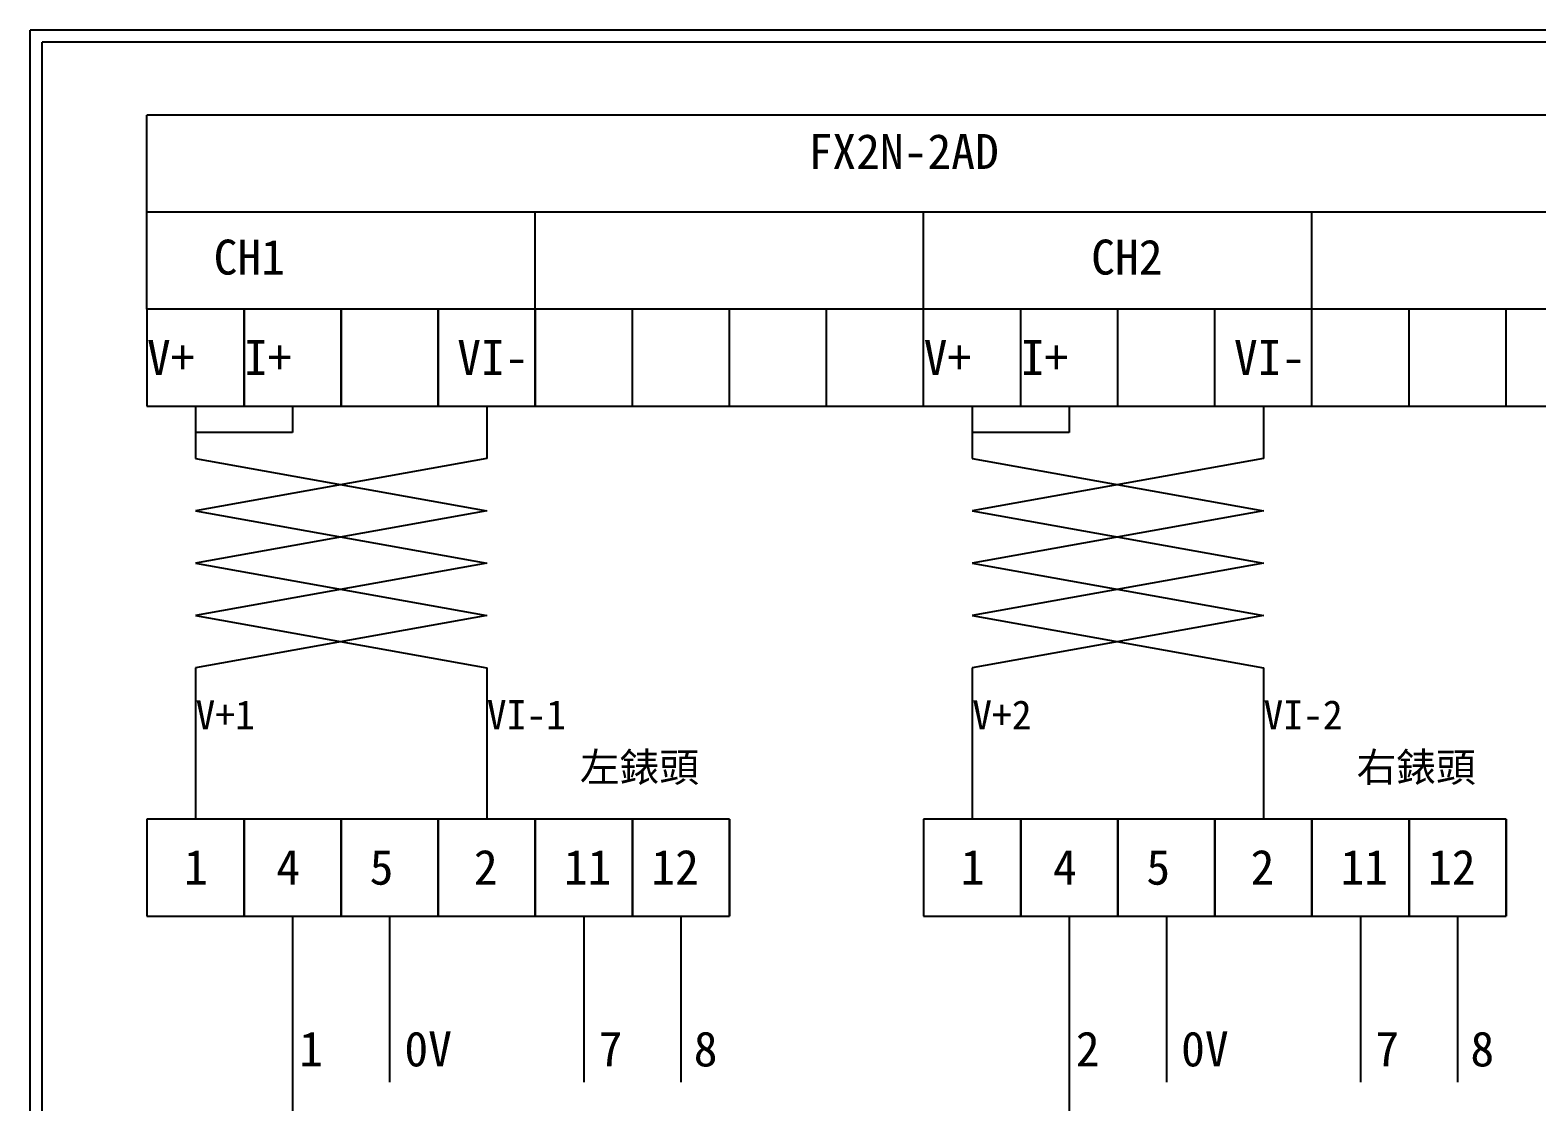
# Model space of a CAD drawing. Extents: x 10 to 297, y 3 to 207.
# Drawn here: x 10 to 165.2, y 96.6 to 207 of the extents above; entities that cross this region are included whole.
import ezdxf

# ---------------------------------------------------------------- set-up
doc = ezdxf.new("R2010")
doc.units = 0
doc.layers.get('0').update_dxf_attribs({"linetype": 'CONTINUOUS'})
doc.layers.add('圖框層', color=7, linetype='CONTINUOUS')
doc.layers.add('標尺寸層', color=3, linetype='CONTINUOUS')
doc.styles.add('STSL', font='KAIU.TTF')

msp = doc.modelspace()

# ---------------------------------------------------------------- linework, layer by layer
for p, q in [((22.03, 188.22), (22.03, 198.22)), ((202.03, 198.22), (22.03, 198.22)), ((22.03, 178.22), (22.03, 188.22)), ((202.03, 188.22), (22.03, 188.22)), ((22.03, 178.22), (22.03, 168.22)), ((32.03, 178.22), (22.03, 178.22)), ((32.03, 168.22), (32.03, 178.22)), ((32.03, 178.22), (32.03, 168.22)), ((42.03, 178.22), (32.03, 178.22)), ((42.03, 168.22), (42.03, 178.22)), ((42.03, 178.22), (42.03, 168.22)), ((52.03, 178.22), (42.03, 178.22)), ((52.03, 168.22), (52.03, 178.22)), ((52.03, 178.22), (52.03, 168.22)), ((62.03, 178.22), (52.03, 178.22)), ((62.03, 168.22), (62.03, 178.22)), ((62.03, 178.22), (62.03, 168.22)), ((72.03, 178.22), (62.03, 178.22)), ((72.03, 168.22), (72.03, 178.22)), ((82.03, 178.22), (72.03, 178.22)), ((82.03, 168.22), (82.03, 178.22)), ((92.03, 178.22), (82.03, 178.22)), ((92.03, 168.22), (92.03, 178.22)), ((102.03, 178.22), (92.03, 178.22)), ((102.03, 168.22), (102.03, 178.22)), ((112.03, 178.22), (102.03, 178.22)), ((112.03, 168.22), (112.03, 178.22)), ((122.03, 178.22), (112.03, 178.22)), ((122.03, 168.22), (122.03, 178.22)), ((132.03, 178.22), (122.03, 178.22)), ((132.03, 168.22), (132.03, 178.22)), ((142.03, 178.22), (132.03, 178.22)), ((142.03, 168.22), (142.03, 178.22)), ((152.03, 178.22), (142.03, 178.22)), ((152.03, 168.22), (152.03, 178.22)), ((162.03, 178.22), (152.03, 178.22)), ((162.03, 168.22), (162.03, 178.22)), ((172.03, 178.22), (162.03, 178.22)), ((22.03, 168.22), (32.03, 168.22)), ((27.03, 168.22), (27.03, 162.83)), ((32.03, 168.22), (42.03, 168.22)), ((37.03, 168.22), (37.03, 165.53)), ((42.03, 168.22), (52.03, 168.22)), ((52.03, 168.22), (62.03, 168.22)), ((57.03, 168.22), (57.03, 162.84)), ((62.03, 168.22), (72.03, 168.22)), ((72.03, 168.22), (82.03, 168.22)), ((82.03, 168.22), (92.03, 168.22)), ((92.03, 168.22), (102.03, 168.22)), ((102.03, 168.22), (112.03, 168.22)), ((107.03, 168.22), (107.03, 162.83)), ((112.03, 168.22), (122.03, 168.22)), ((117.03, 168.22), (117.03, 165.53)), ((122.03, 168.22), (132.03, 168.22)), ((132.03, 168.22), (142.03, 168.22)), ((137.03, 168.22), (137.03, 162.84)), ((142.03, 168.22), (152.03, 168.22)), ((152.03, 168.22), (162.03, 168.22)), ((162.03, 168.22), (172.03, 168.22)), ((27.03, 141.27), (27.03, 125.7)), ((57.03, 141.27), (57.03, 125.7)), ((107.03, 141.27), (107.03, 125.7)), ((137.03, 141.27), (137.03, 125.7)), ((22.03, 125.7), (22.03, 115.7)), ((32.03, 125.7), (22.03, 125.7)), ((32.03, 115.7), (32.03, 125.7)), ((32.03, 125.7), (32.03, 115.7)), ((42.03, 125.7), (32.03, 125.7)), ((42.03, 115.7), (42.03, 125.7)), ((42.03, 125.7), (42.03, 115.7)), ((52.03, 125.7), (42.03, 125.7)), ((52.03, 115.7), (52.03, 125.7)), ((52.03, 125.7), (52.03, 115.7)), ((62.03, 125.7), (52.03, 125.7)), ((62.03, 115.7), (62.03, 125.7)), ((62.03, 125.7), (62.03, 115.7)), ((72.03, 125.7), (62.03, 125.7)), ((72.03, 115.7), (72.03, 125.7)), ((72.03, 125.7), (72.03, 115.7)), ((82.03, 125.7), (72.03, 125.7)), ((82.03, 115.7), (82.03, 125.7)), ((82.03, 125.7), (82.03, 115.7)), ((102.03, 125.7), (102.03, 115.7)), ((112.03, 125.7), (102.03, 125.7)), ((112.03, 115.7), (112.03, 125.7)), ((112.03, 125.7), (112.03, 115.7)), ((122.03, 125.7), (112.03, 125.7)), ((122.03, 115.7), (122.03, 125.7)), ((122.03, 125.7), (122.03, 115.7)), ((132.03, 125.7), (122.03, 125.7)), ((132.03, 115.7), (132.03, 125.7)), ((132.03, 125.7), (132.03, 115.7)), ((142.03, 125.7), (132.03, 125.7)), ((142.03, 115.7), (142.03, 125.7)), ((142.03, 125.7), (142.03, 115.7)), ((152.03, 125.7), (142.03, 125.7)), ((152.03, 115.7), (152.03, 125.7)), ((152.03, 125.7), (152.03, 115.7)), ((162.03, 125.7), (152.03, 125.7)), ((162.03, 115.7), (162.03, 125.7)), ((162.03, 125.7), (162.03, 115.7)), ((22.03, 115.7), (32.03, 115.7)), ((32.03, 115.7), (42.03, 115.7)), ((42.03, 115.7), (52.03, 115.7)), ((52.03, 115.7), (62.03, 115.7)), ((62.03, 115.7), (72.03, 115.7)), ((72.03, 115.7), (82.03, 115.7)), ((102.03, 115.7), (112.03, 115.7)), ((112.03, 115.7), (122.03, 115.7)), ((122.03, 115.7), (132.03, 115.7)), ((132.03, 115.7), (142.03, 115.7)), ((142.03, 115.7), (152.03, 115.7)), ((152.03, 115.7), (162.03, 115.7))]:
    msp.add_line(p, q)
at = {"layer": '圖框層', "color": 7}
for p, q in [((297, 206.97), (10, 206.97)), ((10, 3), (10, 206.97)), ((295.75, 205.72), (11.25, 205.72)), ((11.25, 4.25), (11.25, 205.72))]:
    msp.add_line(p, q, dxfattribs=at)
at = {"layer": '標尺寸層', "color": 7}
for p, q in [((62.03, 178.22), (62.03, 188.22)), ((102.03, 178.22), (102.03, 188.22)), ((142.03, 178.22), (142.03, 188.22)), ((37.03, 165.53), (27.03, 165.53)), ((117.03, 165.53), (107.03, 165.53)), ((57.03, 162.84), (27.03, 157.44)), ((27.03, 162.83), (57.03, 157.45)), ((137.03, 162.84), (107.03, 157.44)), ((107.03, 162.83), (137.03, 157.45)), ((57.03, 157.45), (27.03, 152.05)), ((27.03, 157.44), (57.03, 152.06)), ((137.03, 157.45), (107.03, 152.05)), ((107.03, 157.44), (137.03, 152.06)), ((57.03, 152.06), (27.03, 146.66)), ((27.03, 152.05), (57.03, 146.67)), ((137.03, 152.06), (107.03, 146.66)), ((107.03, 152.05), (137.03, 146.67)), ((57.03, 146.67), (27.03, 141.27)), ((27.03, 146.66), (57.03, 141.28)), ((137.03, 146.67), (107.03, 141.27)), ((107.03, 146.66), (137.03, 141.28)), ((37.03, 115.7), (37.03, 90.77)), ((47.03, 115.7), (47.03, 98.61)), ((67.03, 115.7), (67.03, 98.61)), ((77.03, 115.7), (77.03, 98.61)), ((117.03, 115.7), (117.03, 90.77)), ((127.03, 115.7), (127.03, 98.61)), ((147.03, 115.7), (147.03, 98.61)), ((157.03, 115.7), (157.03, 98.61))]:
    msp.add_line(p, q, dxfattribs=at)

# ---------------------------------------------------------------- texts
at = {"layer": '圖框層', "color": 4, "style": 'STSL'}
for s, height, p in [('FX2N-2AD', 3.6, (90.18, 192.67)), ('CH1', 3.6, (28.9, 181.79)), ('CH2', 3.6, (119.29, 181.79)), ('V+', 3.6, (22.03, 171.46)), ('I+', 3.6, (32.03, 171.46)), ('VI-', 3.6, (53.99, 171.46)), ('V+', 3.6, (102.03, 171.46)), ('I+', 3.6, (112.03, 171.46)), ('VI-', 3.6, (133.99, 171.46)), ('V+1', 3, (27.03, 134.94)), ('VI-1', 3, (57.03, 134.95)), ('V+2', 3, (107.03, 134.93)), ('VI-2', 3, (137.03, 134.94)), ('左錶頭', 3, (66.62, 129.54)), ('右錶頭', 3, (146.62, 129.54)), ('1', 3.6, (25.85, 118.94)), ('4', 3.6, (35.36, 118.94)), ('5', 3.6, (44.97, 118.94)), ('2', 3.6, (55.71, 118.94)), ('11', 3.6, (64.97, 118.94)), ('12', 3.6, (73.98, 118.94)), ('1', 3.6, (105.85, 118.94)), ('4', 3.6, (115.36, 118.94)), ('5', 3.6, (124.97, 118.94)), ('2', 3.6, (135.71, 118.94)), ('11', 3.6, (144.97, 118.94)), ('12', 3.6, (153.98, 118.94)), ('1', 3.6, (37.71, 100.22)), ('0V', 3.6, (48.55, 100.22)), ('7', 3.6, (68.55, 100.22)), ('8', 3.6, (78.35, 100.22)), ('2', 3.6, (117.71, 100.22)), ('0V', 3.6, (128.55, 100.22)), ('7', 3.6, (148.55, 100.22)), ('8', 3.6, (158.35, 100.22))]:
    msp.add_text(s, height=height, dxfattribs=at).set_placement(p)

doc.saveas('drawing.dxf')
